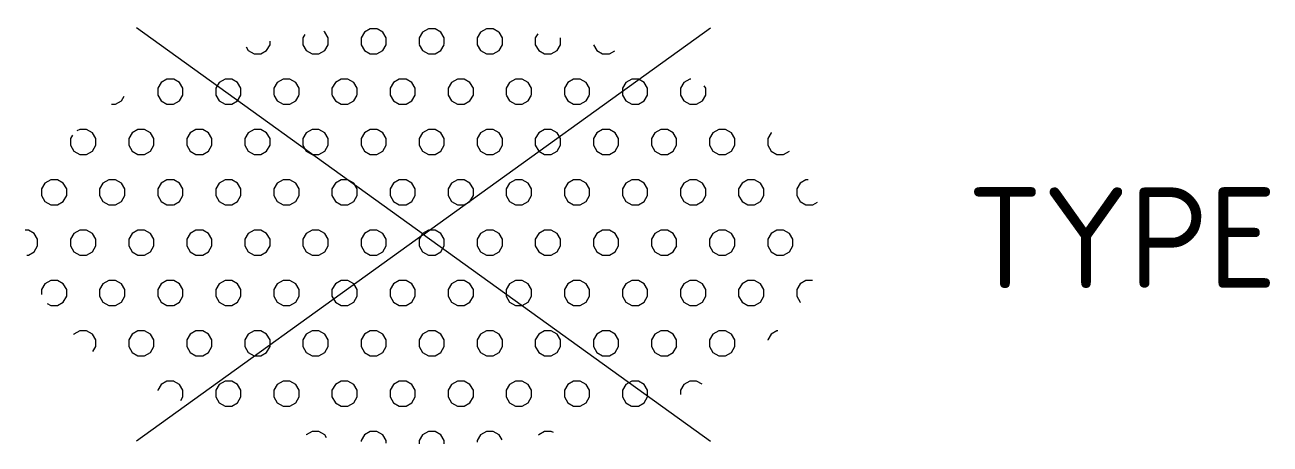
# Model space of a CAD drawing. Extents: x -1.98 to 4.21, y -1.04 to 1.04.
import ezdxf
from ezdxf.enums import TextEntityAlignment as Align

# ---------------------------------------------------------------- set-up
doc = ezdxf.new("R2010")
doc.units = 0
doc.header["$LTSCALE"] = 0.2
doc.styles.add('NLCS-ISO', font='NLCS-ISO.ttf')

msp = doc.modelspace()

# ---------------------------------------------------------------- hatches: boundary and pattern name
at = {"ltscale": 0.1}
h = msp.add_hatch(dxfattribs=at)
h.set_pattern_fill('GR-VASTEPLANTEN', color=256, scale=0.05, style=0, pattern_type=2)
h.set_pattern_definition([(0, (-1.9971, -1.103), (0.144338, 0.25), [0.033494, -0.255181]), (30, (-1.96361, -1.103), (0.1443376, 0.25), [0.033494, -0.466506]), (60, (-1.9346, -1.08626), (-0.144338, 0.25), [0.033494, -0.255181]), (90, (-1.91786, -1.05725), (-0.1443375, 0.25), [0.033494, -0.466506]), (120, (-1.91786, -1.02376), (-0.288675, -6e-08), [0.033494, -0.255181]), (150, (-1.9346, -0.99475), (-0.288675, 6e-08), [0.033494, -0.466506]), (180, (-1.9636, -0.978), (-0.144338, -0.25), [0.033494, -0.255181]), (210, (-1.9971, -0.978), (-0.1443376, -0.25), [0.033494, -0.466506]), (240, (-2.0261, -0.99475), (0.144338, -0.25), [0.033494, -0.255181]), (270, (-2.04286, -1.02376), (0.1443375, -0.25), [0.033494, -0.466506]), (300, (-2.04286, -1.05725), (0.288675, 6e-08), [0.033494, -0.255181]), (330, (-2.02611, -1.08626), (0.288675, -6e-08), [0.033494, -0.466506])])
edge = h.paths.add_edge_path()
edge.add_ellipse((0, 0), major_axis=(1.9804, 0), ratio=0.525412, start_angle=0, end_angle=360, ccw=False)

# ---------------------------------------------------------------- linework, layer by layer
for q in [(-1.4267, 1.0272), (1.4267, 1.0272), (-1.4267, -1.0272), (1.4267, -1.0272)]:
    msp.add_line((0, 0), q, dxfattribs=at)

# ---------------------------------------------------------------- texts
at = {"ltscale": 0.1, "style": 'NLCS-ISO'}
msp.add_attdef('TYPE', text='', height=0.5, dxfattribs=at).set_placement((3.4709, -0.0161), align=Align.MIDDLE_CENTER)

doc.saveas('drawing.dxf')
